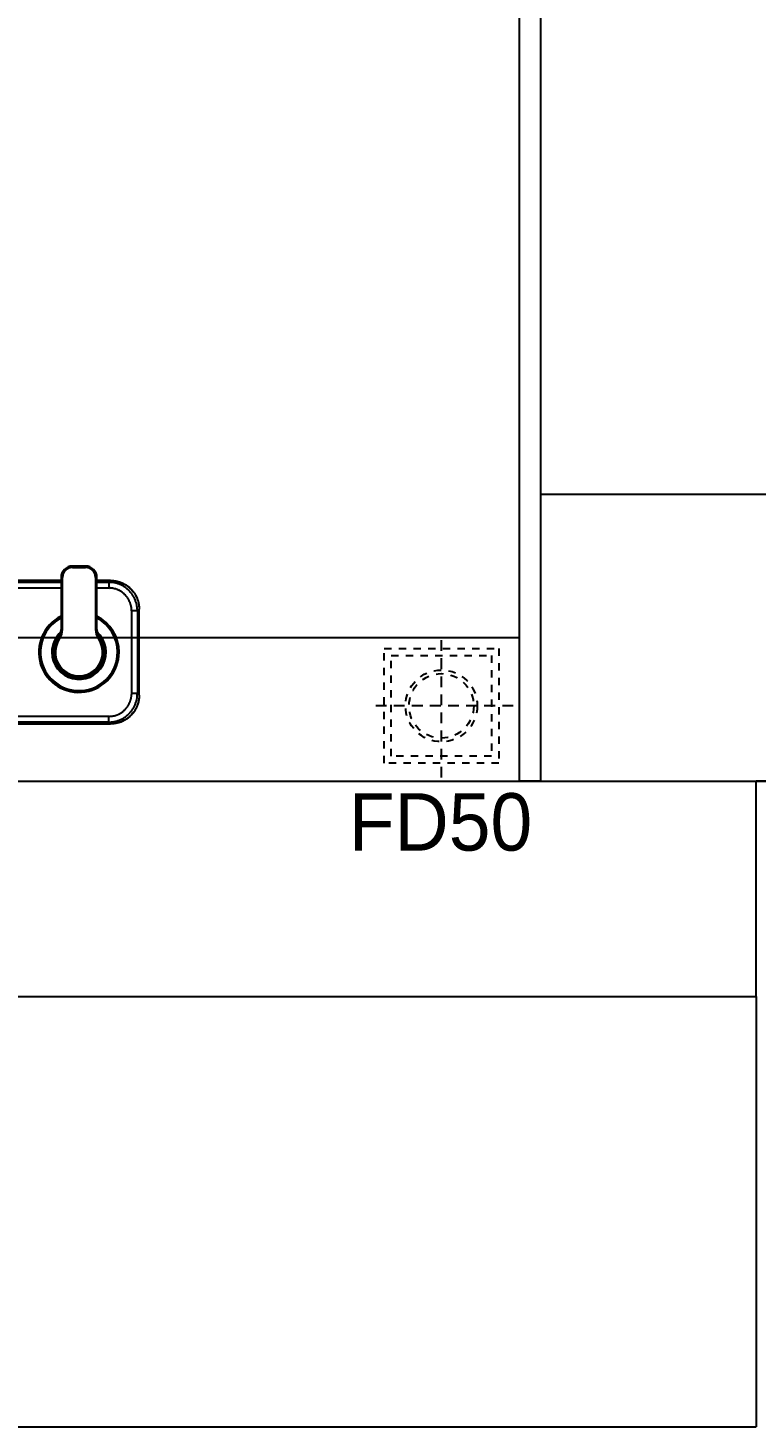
# Model space of a CAD drawing. Header units: millimetres. Extents: x -27104 to 125781, y -3376 to 46996.
# Drawn here: x 56051.36 to 56061.29, y 18850.28 to 18869.35 of the extents above; entities that cross this region are included whole.
import ezdxf

# ---------------------------------------------------------------- set-up
doc = ezdxf.new("R2010")
doc.units = ezdxf.units.MM
doc.header["$LTSCALE"] = 100
doc.header["$MEASUREMENT"] = 0
doc.linetypes.add('-HID', pattern=[2.5, 1.5, -1])
doc.layers.get('0').update_dxf_attribs({"linetype": 'CONTINUOUS'})
doc.layers.get('Defpoints').update_dxf_attribs({"color": 171, "linetype": 'CONTINUOUS'})
doc.layers.add('ELE9', color=9, linetype='CONTINUOUS')
doc.layers.add('TOI', color=12, linetype='CONTINUOUS')
doc.styles.add('SID', font='')
doc.styles.get('SID').set_extended_font_data('Dotum')

# ---------------------------------------------------------------- blocks, each defined once
blk = doc.blocks.new('A$C5C140EDA')
at = {"layer": 'TOI'}
for p, q in [((134.75, 171.76), (134.75, 54.45)), ((138.75, 171.76), (138.75, 54.45)), ((139.98, 54.45), (139.98, 175.48)), ((40.02, 119.48), (40.02, 20)), ((41.26, 21.23), (41.26, 119.48)), ((45.26, 21.23), (45.26, 119.48)), ((90, 60.48), (90, 60.37)), ((90, 60.37), (90, 59.45)), ((76.65, 54.52), (76.7, 54.58)), ((100.06, 56.26), (99.49, 55.45)), ((142, 54.45), (105.81, 54.45)), ((105.81, 54.45), (105.81, 53.45)), ((105.81, 53.45), (142, 53.45)), ((142, 54.45), (142, 53.45)), ((71.59, 41.24), (71.48, 41.23)), ((150, 46.45), (149, 46.45)), ((149, 46.45), (149, 37.45)), ((150, 37.45), (150, 46.45)), ((105.81, 29.45), (105.81, 30.45)), ((142, 30.45), (105.81, 30.45)), ((105.81, 29.45), (142, 29.45)), ((134.75, 29.45), (134.75, 21.23)), ((138.75, 29.45), (138.75, 21.23)), ((139.98, 20), (139.98, 29.45)), ((142, 29.45), (142, 30.45)), ((150, 37.45), (149, 37.45)), ((40.02, 20), (41.26, 21.23)), ((41.26, 21.23), (41.28, 20.28)), ((41.26, 21.23), (45.26, 21.23)), ((77.47, 28.56), (77.08, 28.97)), ((90, 24.45), (90, 23.52)), ((90, 23.52), (90, 23.41)), ((99.49, 28.45), (100.06, 27.63)), ((134.75, 21.23), (134.73, 20.47)), ((138.75, 21.23), (134.75, 21.23)), ((138.75, 21.23), (139.98, 20)), ((61.26, 1.23), (60.02, 0)), ((61.26, 5.23), (60.5, 5.25)), ((118.75, 5.23), (61.26, 5.23)), ((61.26, 1.23), (61.26, 5.23)), ((118.75, 1.23), (61.26, 1.23)), ((118.75, 1.23), (118.75, 5.23)), ((118.75, 1.23), (119.7, 1.26)), ((119.98, 0), (118.75, 1.23)), ((60.02, 0), (119.98, 0))]:
    blk.add_line(p, q, dxfattribs=at)
for centre, radius, start, end in [((90, 41.98), 28, 26.44456, 270), ((90, 41.98), 27.5, 90, 270), ((90, 41.95), 27.3, 27.2501, 270), ((90, 41.95), 26.8, 27.80203, 270), ((90, 41.98), 27.5, 26.96387, 90), ((90, 41.95), 18.96, 90, 318.18919), ((90, 41.95), 18.53, 90, 269.99987), ((90, 41.95), 17.5, 54.9032, 305.0968), ((90, 41.95), 18.96, 41.81081, 90), ((90, 41.95), 18.53, 43.64904, 90), ((90, 41.95), 18.42, 44.21072, 90), ((92.41, 41.46), 20.46, 158.29431, 159.82087), ((90.78, 42.02), 18.73, 156.33411, 158.03653), ((90, 41.95), 16.5, 54.9032, 305.0968), ((88.23, 43.11), 15.95, 154.19757, 156.25354), ((91.91, 41.64), 19.91, 153.45107, 155.00434), ((123.51, 25.95), 55.19, 153.03421, 153.54277), ((88.51, 43.09), 16.24, 148.7048, 150.93504), ((87.03, 44.03), 14.48, 144.97571, 148.84641), ((107.85, 30.74), 39.17, 144.65411, 146.53369), ((88.32, 45.5), 14.75, 141.66466, 141.98142), ((88.31, 45.49), 14.75, 141.31341, 141.6303), ((88.3, 45.51), 14.73, 141.01699, 141.33405), ((88.29, 45.52), 14.71, 140.72019, 141.03751), ((88.28, 45.52), 14.7, 140.36877, 140.68631), ((88.27, 45.53), 14.69, 140.07159, 140.38933), ((88.24, 45.55), 14.66, 139.72879, 140.0467), ((88.25, 45.54), 14.67, 139.42282, 139.7409), ((88.24, 45.54), 14.67, 139.07175, 139.39001), ((88.24, 45.57), 14.64, 138.82706, 139.14552), ((88.22, 45.56), 14.63, 138.4295, 138.74803), ((88.22, 45.57), 14.63, 138.13113, 138.44964), ((88.22, 45.57), 14.63, 137.82721, 138.14606), ((88.18, 45.61), 14.57, 137.53335, 137.85288), ((88.21, 45.58), 14.61, 137.18297, 137.5018), ((88.25, 45.53), 14.68, 136.83708, 137.15405), ((88.18, 45.6), 14.58, 136.53357, 136.85337), ((87.97, 45.79), 14.29, 136.18063, 136.50695), ((88.24, 45.54), 14.66, 135.89033, 136.20746), ((88.9, 44.9), 15.58, 135.60641, 135.9026), ((88.02, 45.75), 14.35, 135.23238, 135.55925), ((86.58, 47.18), 12.32, 134.85358, 135.24313), ((88.64, 45.14), 15.23, 134.64598, 134.94182), ((106.09, 27.54), 40.02, 134.60735, 134.70921), ((86.74, 47.05), 12.53, 133.81445, 134.23146), ((85.83, 47.99), 11.22, 133.11337, 133.83081), ((98.8, 34.34), 30.05, 133.0195, 133.37043), ((105.81, 64.45), 11, 234.9032, 270), ((105.81, 64.45), 10, 234.9032, 270), ((142, 46.45), 8, 0, 90), ((142, 46.45), 7, 0, 90), ((91.42, 41.93), 19.37, 177.30657, 178.7923), ((91.38, 41.95), 19.33, 178.82453, 180.30179), ((91.57, 41.95), 19.52, 180.30094, 181.76562), ((91.36, 41.95), 19.32, 181.78725, 183.28268), ((91.63, 41.92), 19.58, 175.82034, 177.30337), ((91.32, 41.93), 19.28, 183.22851, 184.74235), ((91.43, 41.92), 19.39, 174.2654, 175.77765), ((91.31, 41.94), 19.27, 184.77695, 186.30463), ((91.39, 41.93), 19.35, 172.73525, 174.26299), ((91.35, 41.93), 19.3, 186.263, 187.80041), ((91.36, 41.91), 19.32, 171.14029, 172.6836), ((91.28, 41.93), 19.23, 187.82221, 189.37819), ((91.35, 41.91), 19.31, 169.5818, 171.13784), ((91.23, 41.92), 19.19, 167.96081, 169.53839), ((91.28, 41.91), 19.24, 166.38558, 167.97057), ((91.33, 41.89), 19.29, 164.75325, 166.34425), ((91.17, 41.92), 19.13, 163.11359, 164.73027), ((90.75, 42.03), 18.7, 161.38389, 163.05136), ((91.23, 41.9), 19.2, 159.85734, 161.48418), ((91.29, 41.92), 19.24, 189.34772, 190.9154), ((91.24, 41.91), 19.19, 190.93337, 192.51686), ((91.25, 41.9), 19.2, 192.48232, 194.0761), ((91.2, 41.91), 19.16, 194.11526, 195.72425), ((91.21, 41.89), 19.16, 195.67395, 197.29268), ((91.17, 41.89), 19.12, 197.3227, 198.95519), ((91.18, 41.88), 19.12, 198.92744, 200.56876), ((91.14, 41.88), 19.09, 200.596, 202.24969), ((91.14, 41.86), 19.09, 202.20877, 203.87032), ((91.11, 41.86), 19.05, 203.91308, 205.58539), ((91.11, 41.85), 19.05, 205.5419, 207.22107), ((91.08, 41.85), 19.02, 207.2662, 208.95453), ((91.09, 41.84), 19.02, 208.90931, 210.6032), ((91.06, 41.84), 19, 210.65853, 212.35951), ((91.06, 41.82), 18.99, 212.31161, 214.01736), ((91.04, 41.83), 18.97, 214.0626, 215.77401), ((91.05, 41.82), 18.98, 215.74039, 217.45431), ((91.03, 41.82), 18.96, 217.49865, 219.21657), ((91.02, 41.8), 18.95, 219.18406, 220.90422), ((91.08, 41.88), 19.04, 220.95892, 222.67115), ((90, 41.95), 27.3, 270, 332.7499), ((90, 41.95), 26.8, 270, 332.19797), ((90, 41.98), 27.5, 270, 332.89244), ((90, 41.98), 28, 270, 333.41497), ((105.81, 19.45), 11, 90, 125.0968), ((105.81, 19.45), 10, 90, 125.0968), ((142, 37.45), 8, 270, 0), ((142, 37.45), 7, 270, 0), ((60.17, 21.17), 18.91, 182.68532, 185.61916), ((77.02, 22.91), 31.81, 183.01873, 186.19672), ((90, 41.95), 18.53, 269.99987, 316.35096), ((90, 41.95), 18.42, 272.00692, 311.92963), ((118.51, 21.27), 16.24, 351.64331, 354.42898), ((119.62, 21.18), 15.13, 354.38685, 357.32069), ((99.04, 23.33), 39.76, 353.79868, 356.9766), ((61.55, 21.29), 20.3, 185.57518, 188.36083), ((62.2, 21.38), 20.95, 188.3551, 191.09909), ((61.66, 21.33), 20.41, 191.26406, 194.12414), ((61.56, 21.31), 20.31, 194.12072, 197.03558), ((61.57, 21.35), 20.33, 197.14315, 200.0937), ((61.64, 21.37), 20.4, 200.08837, 203.06221), ((61.52, 21.37), 20.29, 203.17172, 206.19305), ((61.53, 21.36), 20.3, 206.17446, 209.22096), ((61.46, 21.36), 20.23, 209.33177, 212.41141), ((61.47, 21.36), 20.25, 212.38019, 215.4764), ((57.96, 20.31), 12.58, 183.79393, 189.9956), ((59.41, 20.52), 14.05, 189.80883, 193.51799), ((78.35, 26.95), 34.02, 196.59969, 197.8354), ((61.64, 21.52), 16.45, 197.66001, 200.49628), ((59.29, 20.32), 13.83, 199.25828, 202.86214), ((61.04, 21.09), 15.74, 202.96811, 206.10471), ((62, 21.66), 16.85, 206.40909, 209.32574), ((61.28, 21.27), 16.04, 209.36539, 212.46936), ((61.08, 21.08), 15.77, 212.28066, 215.46572), ((61.27, 21.25), 16.01, 215.54772, 218.69499), ((61.37, 21.32), 16.14, 218.67725, 221.80768), ((61.32, 21.3), 16.09, 221.88577, 225.0308), ((61.33, 21.29), 16.08, 224.9676, 228.11484), ((118.67, 21.29), 16.09, 311.89047, 315.03552), ((118.69, 21.3), 16.08, 314.96783, 318.1151), ((118.63, 21.32), 16.14, 318.20869, 321.33996), ((118.63, 21.33), 16.15, 321.30349, 324.42234), ((118.58, 21.33), 16.2, 324.52931, 327.62571), ((118.59, 21.34), 16.19, 327.58782, 330.66764), ((118.53, 21.34), 16.24, 330.78087, 333.82753), ((118.54, 21.34), 16.23, 333.80155, 336.82302), ((118.44, 21.34), 16.32, 336.94903, 339.92299), ((118.5, 21.33), 16.26, 339.90147, 342.85212), ((118.51, 21.29), 16.24, 342.96571, 345.88066), ((118.42, 21.31), 16.33, 345.87875, 348.73889), ((117.99, 21.35), 16.76, 348.90161, 351.64564), ((118.97, 21.05), 19.71, 324.53475, 327.71959), ((118.72, 21.28), 20.05, 327.52961, 330.63338), ((117.82, 21.77), 21.07, 330.6695, 333.58596), ((119.02, 21.06), 19.68, 333.8989, 337.03532), ((121.21, 20.1), 17.29, 337.13455, 340.73822), ((118.27, 21.6), 20.56, 339.50072, 342.33685), ((97.38, 28.38), 42.53, 342.17013, 343.40579), ((121.06, 20.34), 17.56, 346.47366, 350.18267), ((122.88, 20.08), 15.73, 350.00607, 356.20754), ((61.41, 21.36), 20.19, 215.57855, 218.6972), ((61.4, 21.34), 20.17, 218.65466, 221.78571), ((61.33, 21.32), 20.1, 221.88506, 225.03211), ((61.35, 21.31), 20.11, 224.9692, 228.11403), ((61.37, 21.37), 20.17, 228.19456, 231.32479), ((61.28, 21.25), 20.02, 231.30747, 234.45454), ((61.08, 21.01), 19.71, 234.5304, 237.71525), ((61.31, 21.26), 20.05, 237.52961, 240.63338), ((61.34, 21.35), 16.14, 228.21366, 231.34491), ((61.36, 21.35), 16.15, 231.3035, 234.42233), ((61.8, 22.16), 21.07, 240.67422, 243.59069), ((61.36, 21.4), 16.19, 234.52567, 237.62205), ((61.08, 20.96), 19.68, 243.8989, 247.03532), ((61.36, 21.39), 16.19, 237.59121, 240.67101), ((60.12, 18.77), 17.29, 247.13455, 250.73822), ((61.36, 21.45), 16.24, 240.77779, 243.82444), ((61.37, 21.44), 16.23, 243.80435, 246.82581), ((61.62, 21.71), 20.56, 249.50072, 252.33685), ((61.37, 21.53), 16.32, 246.94655, 249.92049), ((68.4, 42.6), 42.53, 252.17013, 253.40579), ((61.35, 21.48), 16.26, 249.90367, 252.8543), ((60.37, 18.92), 17.56, 256.47366, 260.18267), ((61.32, 21.47), 16.24, 252.96572, 255.88065), ((61.34, 21.56), 16.33, 255.87875, 258.73888), ((60.1, 17.1), 15.73, 260.00273, 266.20419), ((61.38, 21.98), 16.76, 258.90041, 261.64443), ((61.3, 21.47), 16.24, 261.6442, 264.42986), ((63.35, 40.94), 39.76, 263.80127, 266.97918), ((61.2, 20.36), 15.13, 264.38686, 267.32069), ((117.07, 37), 31.81, 273.01847, 276.19645), ((118.81, 20.15), 18.91, 272.68489, 275.61873), ((119.67, 17.93), 12.58, 273.79394, 279.99559), ((118.69, 21.53), 20.3, 275.57518, 278.36082), ((118.6, 22.17), 20.95, 278.3551, 281.09909), ((119.46, 19.38), 14.05, 279.815, 283.52416), ((118.65, 21.64), 20.41, 281.26406, 284.12414), ((113.03, 38.33), 34.02, 286.59223, 287.82794), ((118.46, 21.61), 16.45, 287.66001, 290.49628), ((118.67, 21.53), 20.31, 284.12072, 287.03558), ((119.66, 19.26), 13.83, 289.25827, 292.86215), ((118.63, 21.54), 20.33, 287.1449, 290.09544), ((118.89, 21.01), 15.74, 292.96811, 296.10472), ((118.61, 21.61), 20.4, 290.08638, 293.06021), ((118.32, 21.97), 16.85, 296.40908, 299.32574), ((118.71, 21.25), 16.04, 299.36538, 302.46937), ((118.61, 21.49), 20.29, 293.17396, 296.19528), ((118.9, 21.06), 15.77, 302.28066, 305.46572), ((118.62, 21.51), 20.3, 296.172, 299.21849), ((118.73, 21.24), 16.01, 305.54771, 308.695), ((118.61, 21.43), 20.23, 299.33178, 302.41141), ((118.66, 21.34), 16.14, 308.67228, 311.80273), ((118.62, 21.45), 20.25, 302.3802, 305.47639), ((118.62, 21.38), 20.19, 305.57855, 308.69719), ((118.64, 21.37), 20.17, 308.65802, 311.78906), ((118.66, 21.3), 20.1, 311.8815, 315.02853), ((118.67, 21.32), 20.11, 314.96921, 318.11402), ((118.61, 21.34), 20.17, 318.19792, 321.32814), ((118.73, 21.25), 20.02, 321.30433, 324.45139)]:
    blk.add_arc(centre, radius, start, end, dxfattribs=at)
for points, knots in [([(60.02, 0), (59.73, 0), (59.16, 0.01), (58.29, 0.07), (57.44, 0.16), (56.6, 0.29), (55.76, 0.45), (54.94, 0.65), (54.14, 0.88), (53.34, 1.14), (52.56, 1.43), (51.8, 1.76), (51.06, 2.11), (50.34, 2.49), (49.63, 2.9), (48.95, 3.33), (48.29, 3.79), (47.65, 4.27), (47.04, 4.78), (46.44, 5.3), (45.98, 5.75), (45.62, 6.12), (45.36, 6.39), (45.11, 6.67), (44.86, 6.95), (44.62, 7.24), (44.38, 7.53), (44.14, 7.83), (43.92, 8.14), (43.69, 8.44), (43.48, 8.76), (43.26, 9.08), (43.06, 9.4), (42.86, 9.73), (42.66, 10.06), (42.47, 10.4), (42.29, 10.74), (42.11, 11.09), (41.94, 11.44), (41.78, 11.8), (41.62, 12.16), (41.47, 12.52), (41.33, 12.89), (41.19, 13.26), (41.06, 13.63), (40.94, 14.01), (40.82, 14.39), (40.71, 14.77), (40.61, 15.16), (40.52, 15.55), (40.44, 15.95), (40.36, 16.34), (40.29, 16.74), (40.23, 17.14), (40.17, 17.54), (40.13, 17.95), (40.09, 18.35), (40.06, 18.76), (40.04, 19.17), (40.03, 19.58), (40.02, 19.86), (40.02, 20)], [0, 0, 0, 0, 0.027592, 0.055043, 0.082351, 0.109517, 0.136542, 0.163424, 0.190165, 0.216764, 0.243221, 0.269536, 0.295709, 0.32174, 0.347629, 0.373376, 0.398982, 0.424446, 0.449768, 0.474948, 0.499986, 0.511862, 0.523769, 0.535709, 0.547681, 0.559684, 0.57172, 0.583788, 0.595888, 0.608019, 0.620183, 0.632379, 0.644607, 0.656867, 0.669159, 0.681483, 0.693839, 0.706227, 0.718647, 0.731099, 0.743584, 0.7561, 0.768648, 0.781229, 0.793841, 0.806486, 0.819162, 0.831871, 0.844612, 0.857384, 0.870189, 0.883026, 0.895895, 0.908796, 0.921729, 0.934694, 0.947691, 0.96072, 0.973781, 0.986875, 1, 1, 1, 1]), ([(60.02, 0), (59.99, 0), (59.87, 0), (59.55, 0), (58.73, 0.03), (57.03, 0.18), (52.85, 1.03), (45.87, 4.65), (40.86, 12.17), (40.03, 18.07), (40.02, 20)], [0, 0, 0, 0, 0.003185, 0.011148, 0.031056, 0.080821, 0.174112, 0.438242, 0.815613, 1, 1, 1, 1]), ([(139.98, 20), (139.98, 19.71), (139.97, 19.13), (139.91, 18.27), (139.82, 17.42), (139.69, 16.57), (139.53, 15.74), (139.33, 14.92), (139.1, 14.11), (138.84, 13.32), (138.55, 12.54), (138.22, 11.78), (137.87, 11.03), (137.49, 10.31), (137.08, 9.61), (136.65, 8.92), (136.19, 8.26), (135.71, 7.63), (135.2, 7.01), (134.68, 6.42), (134.31, 6.03), (134.03, 5.75), (133.84, 5.57), (133.57, 5.32), (133.29, 5.07), (133.01, 4.82), (132.72, 4.58), (132.43, 4.34), (132.13, 4.11), (131.83, 3.88), (131.52, 3.66), (131.2, 3.44), (130.89, 3.23), (130.56, 3.02), (130.23, 2.82), (129.9, 2.63), (129.56, 2.44), (129.22, 2.26), (128.88, 2.08), (128.52, 1.91), (128.17, 1.75), (127.81, 1.59), (127.45, 1.44), (127.08, 1.3), (126.71, 1.16), (126.34, 1.03), (125.96, 0.91), (125.58, 0.79), (125.2, 0.69), (124.81, 0.59), (124.42, 0.49), (124.03, 0.41), (123.63, 0.33), (123.23, 0.26), (122.83, 0.2), (122.43, 0.15), (122.03, 0.1), (121.62, 0.06), (121.22, 0.03), (120.81, 0.01), (120.4, 0), (120.12, 0), (119.98, 0)], [0, 0, 0, 0, 0.027592, 0.055043, 0.082351, 0.109517, 0.136542, 0.163425, 0.190165, 0.216764, 0.243221, 0.269536, 0.295709, 0.32174, 0.347629, 0.373377, 0.398982, 0.424446, 0.449768, 0.474948, 0.499986, 0.500815, 0.512671, 0.524559, 0.536479, 0.548431, 0.560415, 0.572431, 0.584479, 0.596558, 0.60867, 0.620814, 0.63299, 0.645197, 0.657437, 0.669709, 0.682013, 0.694348, 0.706716, 0.719115, 0.731547, 0.744011, 0.756506, 0.769034, 0.781593, 0.794185, 0.806808, 0.819464, 0.832151, 0.844871, 0.857622, 0.870406, 0.883221, 0.896068, 0.908948, 0.921859, 0.934803, 0.947778, 0.960786, 0.973825, 0.986897, 1, 1, 1, 1]), ([(139.98, 20), (139.98, 19.98), (139.98, 19.93), (139.98, 19.75), (139.97, 19.18), (139.89, 17.73), (139.32, 14.17), (136.63, 7.69), (129.66, 1.51), (122.95, 0), (119.98, 0)], [0, 0, 0, 0, 0.001115, 0.005495, 0.016444, 0.056257, 0.143334, 0.360884, 0.716032, 1, 1, 1, 1])]:
    blk.add_open_spline(points, degree=3, knots=knots, dxfattribs=at)
blk = doc.blocks.new('A$C70181699')
at = {"layer": 'TOI', "linetype": '-HID', "ltscale": 0.05}
for p, q in [((67.4, 59.74), (67.4, 159.74)), ((117.4, 109.74), (17.4, 109.74))]:
    blk.add_line(p, q, dxfattribs=at)
at = {"layer": 'TOI', "linetype": '-HID', "ltscale": 0.01}
for points in [[(107.4, 69.74), (27.4, 69.74), (27.4, 149.74), (107.4, 149.74)], [(102.4, 74.74), (32.4, 74.74), (32.4, 144.74), (102.4, 144.74)]]:
    blk.add_lwpolyline(points, close=True, dxfattribs=at)
for radius in [25, 22.5]:
    blk.add_circle((67.4, 109.74), radius, dxfattribs=at)
at = {"layer": 'Defpoints', "style": 'SID'}
blk.add_text('FD50', height=40, dxfattribs=at).set_placement((2.77, 8.87))
blk = doc.blocks.new('ggtyu')
at = {"layer": 'ELE9', "color": 253}
for points in [[(55868.895, 19022.882), (55868.602, 19022.882), (55868.602, 19048.022), (55868.895, 19048.022)], [(55868.895, 19022.882), (55868.895, 19048.022)], [(55868.602, 19024.839), (55847.375, 19024.839)]]:
    blk.add_lwpolyline(points, dxfattribs=at)
at = {"layer": 'ELE9', "color": 253, "ltscale": 0.1}
for points in [[(55868.895, 19026.795), (55891.393, 19026.795)], [(55847.375, 19022.882), (55891.393, 19022.882)], [(55871.83, 19019.948), (55871.83, 19022.882)], [(55887.481, 19022.882), (55871.83, 19022.882)], [(55844.44, 19019.948), (55871.83, 19019.948)], [(55871.83, 19019.948), (55871.83, 19014.079)], [(55844.44, 19014.079), (55871.83, 19014.079)]]:
    blk.add_lwpolyline(points, dxfattribs=at)
at = {"layer": 'ELE9', "color": 253, "ltscale": 0.1, "xscale": 0.01956378461538462, "yscale": 0.01956378461538462, "zscale": 0.01956378461538462, "rotation": 90}
blk.add_blockref('A$C5C140EDA', (55863.417, 19022.882), dxfattribs=at)
at = {"layer": 'ELE9', "color": 253, "xscale": 0.01956378461538462, "yscale": 0.01956378461538462, "zscale": 0.01956378461538462}
blk.add_blockref('A$C70181699', (55866.22, 19021.764), dxfattribs=at)

msp = doc.modelspace()

# ---------------------------------------------------------------- block references
msp.add_blockref('ggtyu', (189.458, -163.799))

doc.saveas('drawing.dxf')
